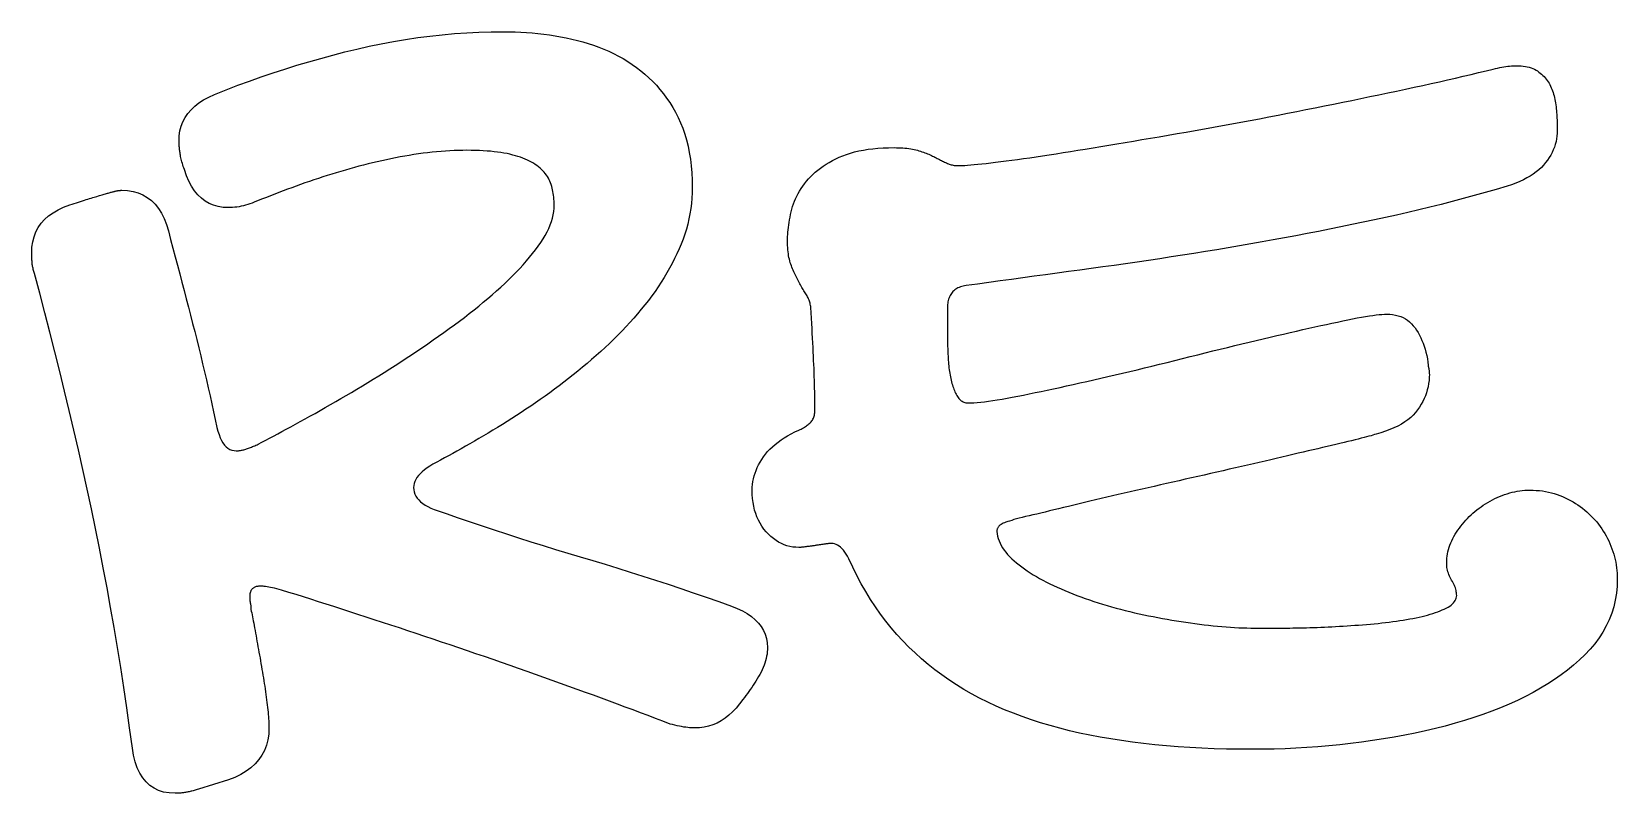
# Model space of a CAD drawing. Header units: millimetres. Extents: x 0 to 54.3, y 0.2 to 27.6.
# Drawn here: x 22.91 to 27.145, y 22.714 to 24.75 of the extents above; entities that cross this region are included whole.
import ezdxf

# ---------------------------------------------------------------- set-up
doc = ezdxf.new("R2010")
doc.units = ezdxf.units.MM

msp = doc.modelspace()

# ---------------------------------------------------------------- linework, layer by layer
for points in [[(23.5043, 24.2937), (23.4984, 24.2914), (23.4925, 24.2893), (23.4866, 24.2875), (23.4808, 24.2858), (23.475, 24.2843), (23.4692, 24.283), (23.4634, 24.2819), (23.4576, 24.281), (23.4519, 24.2803), (23.4462, 24.2798), (23.4405, 24.2795), (23.4349, 24.2794), (23.421, 24.2801), (23.4079, 24.2823), (23.3955, 24.2858), (23.3838, 24.2907), (23.3729, 24.2971), (23.3628, 24.3048), (23.3533, 24.314), (23.3447, 24.3245), (23.3367, 24.3365), (23.3295, 24.3499), (23.3231, 24.3647), (23.3174, 24.3809), (23.3159, 24.3853), (23.3146, 24.3896), (23.3133, 24.3937), (23.3121, 24.3977), (23.311, 24.4016), (23.31, 24.4054), (23.3091, 24.4091), (23.3083, 24.4126), (23.3075, 24.416), (23.3069, 24.4193), (23.3063, 24.4224), (23.3058, 24.4254), (23.3054, 24.4284), (23.305, 24.4313), (23.3046, 24.4341), (23.3043, 24.4369), (23.304, 24.4397), (23.3038, 24.4424), (23.3036, 24.445), (23.3034, 24.4476), (23.3033, 24.4501), (23.3032, 24.4526), (23.3031, 24.4551), (23.3031, 24.4575), (23.3038, 24.4711), (23.3057, 24.4842), (23.309, 24.4967), (23.3136, 24.5085), (23.3195, 24.5198), (23.3267, 24.5305), (23.3352, 24.5406), (23.3451, 24.5501), (23.3562, 24.559), (23.3687, 24.5673), (23.3824, 24.575), (23.3975, 24.5821), (23.4287, 24.5944), (23.46, 24.6063), (23.4914, 24.6177), (23.5229, 24.6288), (23.5545, 24.6395), (23.5862, 24.6498), (23.618, 24.6597), (23.6499, 24.6692), (23.6819, 24.6783), (23.714, 24.687), (23.7462, 24.6953), (23.7785, 24.7032), (23.8109, 24.7106), (23.8433, 24.7173), (23.8758, 24.7235), (23.9083, 24.7289), (23.9409, 24.7337), (23.9735, 24.7379), (24.0061, 24.7415), (24.0389, 24.7444), (24.0716, 24.7466), (24.1044, 24.7482), (24.1373, 24.7492), (24.1702, 24.7495), (24.1856, 24.7494), (24.201, 24.749), (24.2164, 24.7483), (24.2317, 24.7473), (24.2469, 24.7461), (24.2621, 24.7446), (24.2773, 24.7428), (24.2925, 24.7408), (24.3076, 24.7385), (24.3227, 24.7359), (24.3377, 24.733), (24.3527, 24.7299), (24.3676, 24.7264), (24.3822, 24.7226), (24.3965, 24.7183), (24.4106, 24.7137), (24.4244, 24.7086), (24.438, 24.7032), (24.4513, 24.6974), (24.4643, 24.6911), (24.4771, 24.6845), (24.4896, 24.6775), (24.5019, 24.6701), (24.5139, 24.6623), (24.5256, 24.654), (24.5369, 24.6453), (24.5478, 24.6362), (24.5584, 24.6266), (24.5686, 24.6166), (24.5784, 24.6062), (24.5879, 24.5953), (24.597, 24.5839), (24.6057, 24.5721), (24.614, 24.5599), (24.622, 24.5472), (24.6296, 24.5341), (24.6367, 24.5204), (24.6432, 24.5062), (24.6491, 24.4914), (24.6543, 24.4761), (24.659, 24.4602), (24.663, 24.4437), (24.6664, 24.4266), (24.6692, 24.409), (24.6713, 24.3908), (24.6729, 24.3721), (24.6738, 24.3528), (24.6741, 24.3329), (24.6739, 24.3187), (24.6731, 24.3046), (24.6719, 24.2906), (24.6703, 24.2767), (24.6681, 24.2629), (24.6654, 24.2492), (24.6623, 24.2356), (24.6587, 24.2221), (24.6546, 24.2087), (24.65, 24.1954), (24.6449, 24.1822), (24.6394, 24.169), (24.6335, 24.156), (24.6272, 24.1431), (24.6206, 24.1303), (24.6138, 24.1176), (24.6066, 24.105), (24.5991, 24.0925), (24.5913, 24.0801), (24.5832, 24.0678), (24.5748, 24.0555), (24.5661, 24.0434), (24.557, 24.0314), (24.5477, 24.0195), (24.5381, 24.0077), (24.5283, 23.9959), (24.5182, 23.9843), (24.5079, 23.9728), (24.4974, 23.9614), (24.4867, 23.95), (24.4758, 23.9388), (24.4646, 23.9277), (24.4532, 23.9167), (24.4416, 23.9057), (24.4298, 23.8949), (24.4177, 23.8842), (24.4055, 23.8736), (24.3933, 23.8631), (24.381, 23.8528), (24.3687, 23.8426), (24.3563, 23.8326), (24.3438, 23.8227), (24.3313, 23.813), (24.3188, 23.8035), (24.3062, 23.794), (24.2936, 23.7848), (24.2809, 23.7756), (24.2682, 23.7667), (24.2554, 23.7578), (24.2427, 23.7491), (24.23, 23.7406), (24.2173, 23.7321), (24.2047, 23.7238), (24.192, 23.7157), (24.1794, 23.7077), (24.1669, 23.6998), (24.1543, 23.692), (24.1418, 23.6844), (24.1293, 23.677), (24.1168, 23.6696), (24.1044, 23.6624), (24.0923, 23.6554), (24.0803, 23.6485), (24.0685, 23.6418), (24.057, 23.6353), (24.0456, 23.6289), (24.0344, 23.6227), (24.0234, 23.6166), (24.0127, 23.6107), (24.0021, 23.6049), (23.9917, 23.5994), (23.9815, 23.5939), (23.9732, 23.5889), (23.9657, 23.5838), (23.9589, 23.5787), (23.9528, 23.5736), (23.9474, 23.5684), (23.9428, 23.5632), (23.9388, 23.558), (23.9356, 23.5528), (23.9331, 23.5475), (23.9313, 23.5423), (23.9302, 23.537), (23.9299, 23.5316), (23.9302, 23.5255), (23.9314, 23.5196), (23.9333, 23.5139), (23.936, 23.5085), (23.9394, 23.5032), (23.9437, 23.4982), (23.9486, 23.4935), (23.9544, 23.4889), (23.9609, 23.4846), (23.9682, 23.4804), (23.9762, 23.4765), (23.9851, 23.4729), (24.0169, 23.4617), (24.0488, 23.4506), (24.0809, 23.4396), (24.1131, 23.4288), (24.1454, 23.418), (24.1778, 23.4074), (24.2104, 23.397), (24.243, 23.3866), (24.2758, 23.3764), (24.3088, 23.3663), (24.3418, 23.3563), (24.375, 23.3465), (24.4083, 23.3366), (24.4416, 23.3265), (24.475, 23.3162), (24.5085, 23.3057), (24.5421, 23.295), (24.5757, 23.2841), (24.6095, 23.2731), (24.6433, 23.2618), (24.6771, 23.2503), (24.7111, 23.2386), (24.7451, 23.2268), (24.7792, 23.2147), (24.7945, 23.2085), (24.8085, 23.2017), (24.8212, 23.1944), (24.8326, 23.1866), (24.8426, 23.1782), (24.8513, 23.1693), (24.8586, 23.1598), (24.8646, 23.1498), (24.8693, 23.1392), (24.8726, 23.1281), (24.8746, 23.1165), (24.8753, 23.1043), (24.8752, 23.0984), (24.8747, 23.0924), (24.874, 23.0864), (24.873, 23.0805), (24.8718, 23.0745), (24.8702, 23.0685), (24.8683, 23.0625), (24.8662, 23.0564), (24.8638, 23.0504), (24.8611, 23.0443), (24.8581, 23.0383), (24.8548, 23.0322), (24.8514, 23.0262), (24.8479, 23.0202), (24.8443, 23.0143), (24.8407, 23.0086), (24.837, 23.0029), (24.8332, 22.9972), (24.8294, 22.9917), (24.8256, 22.9863), (24.8216, 22.9809), (24.8176, 22.9757), (24.8136, 22.9705), (24.8094, 22.9654), (24.8007, 22.9532), (24.7915, 22.942), (24.7821, 22.9319), (24.7722, 22.9229), (24.7621, 22.9149), (24.7516, 22.908), (24.7407, 22.9022), (24.7295, 22.8974), (24.718, 22.8936), (24.7061, 22.891), (24.6938, 22.8894), (24.6812, 22.8889), (24.6767, 22.8889), (24.672, 22.8892), (24.6671, 22.8895), (24.662, 22.89), (24.6568, 22.8907), (24.6514, 22.8915), (24.6458, 22.8925), (24.6401, 22.8936), (24.6342, 22.8949), (24.6281, 22.8963), (24.6218, 22.8978), (24.6154, 22.8995), (24.596, 22.907), (24.5763, 22.9145), (24.5564, 22.922), (24.5363, 22.9296), (24.516, 22.9373), (24.4954, 22.9449), (24.4746, 22.9527), (24.4535, 22.9605), (24.4322, 22.9683), (24.4107, 22.9762), (24.389, 22.9841), (24.367, 22.9921), (24.3448, 23.0001), (24.3226, 23.0081), (24.3003, 23.0161), (24.2779, 23.0241), (24.2555, 23.032), (24.233, 23.04), (24.2104, 23.0479), (24.1877, 23.0558), (24.165, 23.0637), (24.1422, 23.0716), (24.1193, 23.0795), (24.0963, 23.0874), (24.0734, 23.0952), (24.0505, 23.103), (24.0276, 23.1108), (24.0048, 23.1184), (23.9821, 23.1261), (23.9595, 23.1337), (23.9369, 23.1412), (23.9143, 23.1487), (23.8919, 23.1562), (23.8694, 23.1636), (23.8471, 23.1709), (23.8248, 23.1782), (23.8027, 23.1854), (23.7808, 23.1925), (23.7593, 23.1995), (23.738, 23.2064), (23.7169, 23.2132), (23.6962, 23.2198), (23.6757, 23.2264), (23.6555, 23.2328), (23.6355, 23.2391), (23.6158, 23.2453), (23.5964, 23.2514), (23.5773, 23.2574), (23.5707, 23.2591), (23.5644, 23.2607), (23.5585, 23.2621), (23.553, 23.2634), (23.5478, 23.2645), (23.543, 23.2654), (23.5386, 23.2663), (23.5346, 23.2669), (23.5309, 23.2674), (23.5276, 23.2678), (23.5247, 23.268), (23.5221, 23.2681), (23.5198, 23.2681), (23.5175, 23.2679), (23.5154, 23.2677), (23.5133, 23.2674), (23.5113, 23.267), (23.5094, 23.2666), (23.5076, 23.266), (23.5059, 23.2653), (23.5043, 23.2646), (23.5027, 23.2638), (23.5012, 23.2629), (23.4999, 23.2619), (23.4986, 23.2607), (23.4974, 23.2594), (23.4964, 23.2579), (23.4954, 23.2562), (23.4946, 23.2544), (23.4939, 23.2523), (23.4932, 23.2501), (23.4927, 23.2476), (23.4924, 23.245), (23.4921, 23.2422), (23.4919, 23.2392), (23.4919, 23.2361), (23.4919, 23.2352), (23.4919, 23.2342), (23.492, 23.2332), (23.4921, 23.2322), (23.4922, 23.2311), (23.4923, 23.2301), (23.4925, 23.2289), (23.4926, 23.2278), (23.4929, 23.2265), (23.4931, 23.2253), (23.4933, 23.224), (23.4936, 23.2227), (23.4939, 23.2214), (23.4942, 23.22), (23.4944, 23.2186), (23.4946, 23.2173), (23.4948, 23.2159), (23.495, 23.2145), (23.4951, 23.2131), (23.4952, 23.2116), (23.4953, 23.2102), (23.4954, 23.2087), (23.4954, 23.2073), (23.4954, 23.2058), (23.4963, 23.2012), (23.4973, 23.1964), (23.4983, 23.1914), (23.4993, 23.1861), (23.5003, 23.1806), (23.5014, 23.1749), (23.5026, 23.1689), (23.5037, 23.1627), (23.5049, 23.1562), (23.5062, 23.1495), (23.5075, 23.1426), (23.5088, 23.1355), (23.5101, 23.1282), (23.5114, 23.1208), (23.5128, 23.1135), (23.5141, 23.1061), (23.5154, 23.0986), (23.5168, 23.0912), (23.5181, 23.0837), (23.5195, 23.0761), (23.5208, 23.0685), (23.5221, 23.0609), (23.5235, 23.0532), (23.5248, 23.0455), (23.5261, 23.0379), (23.5274, 23.0302), (23.5286, 23.0227), (23.5298, 23.0152), (23.531, 23.0077), (23.5321, 23.0004), (23.5332, 22.9931), (23.5343, 22.9858), (23.5353, 22.9786), (23.5363, 22.9715), (23.5372, 22.9644), (23.5381, 22.9574), (23.539, 22.9505), (23.5398, 22.9439), (23.5405, 22.9374), (23.5411, 22.9312), (23.5417, 22.9252), (23.5422, 22.9194), (23.5426, 22.9137), (23.5429, 22.9083), (23.5432, 22.9032), (23.5433, 22.8982), (23.5435, 22.8934), (23.5435, 22.8889), (23.5427, 22.8727), (23.5405, 22.8573), (23.5367, 22.8428), (23.5314, 22.8291), (23.5246, 22.8163), (23.5163, 22.8043), (23.5065, 22.7931), (23.4952, 22.7828), (23.4824, 22.7733), (23.4681, 22.7647), (23.4522, 22.7569), (23.4349, 22.75), (23.3548, 22.7251), (23.3518, 22.7242), (23.3489, 22.7233), (23.3461, 22.7225), (23.3433, 22.7218), (23.3405, 22.7211), (23.3378, 22.7204), (23.3352, 22.7197), (23.3326, 22.7191), (23.33, 22.7185), (23.3276, 22.718), (23.3251, 22.7175), (23.3227, 22.717), (23.3203, 22.7166), (23.3179, 22.7162), (23.3155, 22.7159), (23.313, 22.7156), (23.3105, 22.7153), (23.308, 22.715), (23.3055, 22.7148), (23.3029, 22.7147), (23.3003, 22.7145), (23.2977, 22.7144), (23.2951, 22.7144), (23.2924, 22.7144), (23.2767, 22.7152), (23.2621, 22.7177), (23.2486, 22.7219), (23.2363, 22.7278), (23.225, 22.7354), (23.215, 22.7446), (23.2061, 22.7556), (23.1983, 22.7682), (23.1916, 22.7825), (23.1861, 22.7984), (23.1817, 22.8161), (23.1785, 22.8354), (23.1712, 22.8894), (23.1636, 22.9432), (23.1556, 22.9969), (23.1473, 23.0505), (23.1387, 23.1039), (23.1297, 23.1573), (23.1204, 23.2105), (23.1108, 23.2636), (23.1009, 23.3165), (23.0906, 23.3694), (23.0799, 23.4221), (23.069, 23.4746), (23.0577, 23.5272), (23.0462, 23.5796), (23.0344, 23.6321), (23.0224, 23.6846), (23.0101, 23.737), (22.9975, 23.7894), (22.9847, 23.8417), (22.9716, 23.8941), (22.9583, 23.9464), (22.9447, 23.9987), (22.9309, 24.0509), (22.9167, 24.1032), (22.9159, 24.1061), (22.9151, 24.109), (22.9144, 24.1118), (22.9137, 24.1145), (22.9131, 24.1172), (22.9125, 24.1199), (22.912, 24.1224), (22.9116, 24.1249), (22.9112, 24.1274), (22.9109, 24.1298), (22.9107, 24.1321), (22.9105, 24.1343), (22.9104, 24.1365), (22.9102, 24.1387), (22.9101, 24.1408), (22.91, 24.1429), (22.9099, 24.145), (22.9098, 24.147), (22.9098, 24.149), (22.9097, 24.1509), (22.9097, 24.1529), (22.9097, 24.1547), (22.9096, 24.1566), (22.9096, 24.1584), (22.9103, 24.1737), (22.9124, 24.1881), (22.916, 24.2018), (22.9209, 24.2146), (22.9272, 24.2265), (22.935, 24.2376), (22.9442, 24.2479), (22.9547, 24.2573), (22.9667, 24.2659), (22.9801, 24.2736), (22.9949, 24.2805), (23.0111, 24.2866), (23.0173, 24.2886), (23.0232, 24.2906), (23.029, 24.2925), (23.0346, 24.2943), (23.04, 24.296), (23.0452, 24.2977), (23.0502, 24.2993), (23.055, 24.3008), (23.0597, 24.3023), (23.0642, 24.3036), (23.0684, 24.3049), (23.0725, 24.3061), (23.0765, 24.3073), (23.0803, 24.3084), (23.084, 24.3095), (23.0876, 24.3106), (23.091, 24.3116), (23.0944, 24.3126), (23.0976, 24.3135), (23.1006, 24.3145), (23.1036, 24.3153), (23.1064, 24.3162), (23.1091, 24.317), (23.1117, 24.3177), (23.1142, 24.3184), (23.1166, 24.3191), (23.1188, 24.3198), (23.121, 24.3204), (23.1231, 24.321), (23.1251, 24.3215), (23.1269, 24.322), (23.1287, 24.3225), (23.1304, 24.3229), (23.132, 24.3233), (23.1335, 24.3236), (23.1349, 24.324), (23.1362, 24.3242), (23.1375, 24.3245), (23.1388, 24.3247), (23.1401, 24.3249), (23.1414, 24.3251), (23.1427, 24.3253), (23.1439, 24.3254), (23.1451, 24.3255), (23.1464, 24.3256), (23.1476, 24.3257), (23.1488, 24.3257), (23.15, 24.3257), (23.1655, 24.325), (23.1802, 24.3227), (23.1938, 24.3189), (23.2066, 24.3137), (23.2184, 24.3069), (23.2292, 24.2986), (23.2391, 24.2888), (23.2481, 24.2775), (23.2562, 24.2646), (23.2633, 24.2503), (23.2694, 24.2345), (23.2746, 24.2171), (23.2808, 24.194), (23.287, 24.1711), (23.293, 24.1482), (23.2991, 24.1255), (23.305, 24.1029), (23.3109, 24.0805), (23.3167, 24.0581), (23.3225, 24.0359), (23.3282, 24.0138), (23.3339, 23.9918), (23.3394, 23.97), (23.345, 23.9483), (23.3504, 23.9266), (23.3558, 23.905), (23.361, 23.8835), (23.3662, 23.862), (23.3713, 23.8406), (23.3763, 23.8192), (23.3813, 23.7978), (23.3861, 23.7765), (23.3909, 23.7553), (23.3955, 23.7341), (23.4001, 23.713), (23.4046, 23.6919), (23.4071, 23.6819), (23.41, 23.6728), (23.4132, 23.6646), (23.4167, 23.6573), (23.4205, 23.6508), (23.4246, 23.6451), (23.4291, 23.6404), (23.4339, 23.6365), (23.439, 23.6334), (23.4444, 23.6313), (23.4502, 23.63), (23.4562, 23.6296), (23.458, 23.6296), (23.4599, 23.6297), (23.4618, 23.6298), (23.4638, 23.63), (23.4658, 23.6303), (23.4678, 23.6307), (23.4699, 23.6311), (23.4721, 23.6315), (23.4743, 23.6321), (23.4765, 23.6326), (23.4788, 23.6333), (23.4812, 23.634), (23.4836, 23.6348), (23.4861, 23.6356), (23.4886, 23.6365), (23.4913, 23.6375), (23.494, 23.6385), (23.4967, 23.6396), (23.4996, 23.6407), (23.5025, 23.6419), (23.5055, 23.6432), (23.5086, 23.6445), (23.5118, 23.6459), (23.515, 23.6474), (23.5247, 23.6525), (23.5347, 23.6578), (23.545, 23.6634), (23.5557, 23.6691), (23.5667, 23.6751), (23.578, 23.6812), (23.5897, 23.6875), (23.6017, 23.694), (23.614, 23.7008), (23.6267, 23.7077), (23.6397, 23.7148), (23.653, 23.7221), (23.6665, 23.7296), (23.6802, 23.7373), (23.6939, 23.745), (23.7078, 23.7529), (23.7217, 23.7609), (23.7358, 23.7691), (23.7499, 23.7774), (23.7642, 23.7858), (23.7785, 23.7944), (23.793, 23.8031), (23.8075, 23.812), (23.8221, 23.821), (23.8368, 23.8301), (23.8515, 23.8392), (23.8661, 23.8485), (23.8807, 23.8579), (23.8953, 23.8673), (23.9098, 23.8768), (23.9244, 23.8864), (23.9389, 23.8961), (23.9533, 23.9059), (23.9678, 23.9158), (23.9822, 23.9258), (23.9966, 23.9358), (24.0109, 23.9459), (24.0249, 23.956), (24.0387, 23.9661), (24.0522, 23.9762), (24.0655, 23.9862), (24.0785, 23.9963), (24.0913, 24.0064), (24.1039, 24.0165), (24.1161, 24.0266), (24.1282, 24.0367), (24.14, 24.0468), (24.1515, 24.0569), (24.1628, 24.067), (24.1737, 24.077), (24.1842, 24.087), (24.1944, 24.097), (24.2042, 24.107), (24.2136, 24.117), (24.2227, 24.1269), (24.2315, 24.1368), (24.2398, 24.1467), (24.2479, 24.1565), (24.2555, 24.1664), (24.2628, 24.1762), (24.2696, 24.1859), (24.2759, 24.1956), (24.2815, 24.2051), (24.2866, 24.2146), (24.291, 24.2239), (24.2949, 24.2331), (24.2981, 24.2423), (24.3008, 24.2513), (24.3029, 24.2603), (24.3044, 24.2692), (24.3053, 24.2779), (24.3055, 24.2866), (24.3055, 24.2919), (24.3053, 24.2971), (24.3049, 24.3023), (24.3045, 24.3073), (24.3038, 24.3123), (24.3031, 24.3173), (24.3022, 24.3221), (24.3012, 24.3269), (24.3, 24.3316), (24.2987, 24.3363), (24.2973, 24.3408), (24.2958, 24.3453), (24.294, 24.3497), (24.292, 24.354), (24.2898, 24.3582), (24.2873, 24.3623), (24.2847, 24.3663), (24.2817, 24.3702), (24.2786, 24.3741), (24.2752, 24.3778), (24.2716, 24.3814), (24.2677, 24.3849), (24.2636, 24.3883), (24.2593, 24.3916), (24.2547, 24.3948), (24.2498, 24.3979), (24.2447, 24.4008), (24.2394, 24.4037), (24.2338, 24.4064), (24.2279, 24.409), (24.2217, 24.4114), (24.2153, 24.4138), (24.2087, 24.416), (24.2018, 24.4181), (24.1946, 24.42), (24.1871, 24.4219), (24.1794, 24.4236), (24.1713, 24.4251), (24.1629, 24.4266), (24.1542, 24.4278), (24.1451, 24.4289), (24.1357, 24.4299), (24.126, 24.4307), (24.1159, 24.4314), (24.1055, 24.4319), (24.0948, 24.4323), (24.0837, 24.4325), (24.0723, 24.4326), (24.061, 24.4325), (24.0496, 24.4322), (24.0381, 24.4318), (24.0265, 24.4313), (24.0148, 24.4306), (24.0031, 24.4297), (23.9912, 24.4286), (23.9793, 24.4274), (23.9673, 24.4261), (23.9552, 24.4245), (23.943, 24.4228), (23.9307, 24.421), (23.9184, 24.419), (23.9061, 24.4169), (23.8939, 24.4147), (23.8816, 24.4124), (23.8693, 24.41), (23.8571, 24.4074), (23.8448, 24.4048), (23.8326, 24.402), (23.8204, 24.3991), (23.8082, 24.3961), (23.796, 24.393), (23.7839, 24.3898), (23.7717, 24.3865), (23.7596, 24.3832), (23.7475, 24.3797), (23.7354, 24.3762), (23.7233, 24.3726), (23.7113, 24.3689), (23.6993, 24.3652), (23.6873, 24.3613), (23.6754, 24.3574), (23.6634, 24.3535), (23.6515, 24.3494), (23.6396, 24.3453), (23.6278, 24.3412), (23.6161, 24.337), (23.6045, 24.3327), (23.5929, 24.3285), (23.5815, 24.3242), (23.5702, 24.3199), (23.559, 24.3156), (23.5478, 24.3113), (23.5368, 24.3069), (23.5259, 24.3025), (23.515, 24.2981), (23.5043, 24.2937)], [(25.0462, 23.3821), (25.0453, 23.3821), (25.0443, 23.382), (25.0432, 23.382), (25.042, 23.3819), (25.0407, 23.3818), (25.0393, 23.3816), (25.0379, 23.3815), (25.0363, 23.3813), (25.0347, 23.3811), (25.033, 23.3808), (25.0312, 23.3806), (25.0293, 23.3803), (25.0274, 23.38), (25.0254, 23.3797), (25.0234, 23.3794), (25.0214, 23.3791), (25.0194, 23.3788), (25.0173, 23.3785), (25.0152, 23.3782), (25.0131, 23.3779), (25.011, 23.3776), (25.0088, 23.3773), (25.0066, 23.377), (25.0044, 23.3767), (25.0022, 23.3764), (25, 23.3761), (24.9978, 23.3758), (24.9956, 23.3755), (24.9934, 23.3752), (24.9913, 23.3749), (24.9891, 23.3746), (24.987, 23.3743), (24.9849, 23.3741), (24.9828, 23.3738), (24.9807, 23.3735), (24.9786, 23.3732), (24.9765, 23.3729), (24.9746, 23.3726), (24.9727, 23.3724), (24.9709, 23.3722), (24.9691, 23.372), (24.9675, 23.3718), (24.9659, 23.3717), (24.9643, 23.3716), (24.9629, 23.3715), (24.9615, 23.3714), (24.9602, 23.3714), (24.959, 23.3714), (24.9508, 23.3717), (24.9427, 23.3725), (24.9348, 23.374), (24.9271, 23.376), (24.9196, 23.3786), (24.9123, 23.3818), (24.9051, 23.3856), (24.8981, 23.39), (24.8912, 23.3949), (24.8846, 23.4004), (24.8781, 23.4065), (24.8718, 23.4132), (24.8658, 23.4204), (24.8603, 23.4279), (24.8554, 23.4359), (24.851, 23.4442), (24.8471, 23.4529), (24.8437, 23.462), (24.8409, 23.4714), (24.8385, 23.4813), (24.8367, 23.4915), (24.8354, 23.5021), (24.8346, 23.5131), (24.8344, 23.5245), (24.8346, 23.5322), (24.8352, 23.5398), (24.8363, 23.5474), (24.8377, 23.555), (24.8396, 23.5625), (24.8419, 23.5699), (24.8447, 23.5773), (24.8478, 23.5846), (24.8514, 23.5919), (24.8554, 23.5992), (24.8598, 23.6064), (24.8646, 23.6135), (24.8699, 23.6206), (24.8757, 23.6274), (24.8819, 23.634), (24.8886, 23.6404), (24.8957, 23.6467), (24.9034, 23.6527), (24.9115, 23.6585), (24.92, 23.6642), (24.9291, 23.6696), (24.9386, 23.6749), (24.9485, 23.6799), (24.959, 23.6847), (24.9622, 23.6863), (24.9653, 23.6878), (24.9683, 23.6894), (24.9712, 23.691), (24.9739, 23.6926), (24.9766, 23.6943), (24.9791, 23.696), (24.9815, 23.6978), (24.9839, 23.6996), (24.9861, 23.7014), (24.9882, 23.7033), (24.9902, 23.7052), (24.992, 23.7072), (24.9937, 23.7094), (24.9952, 23.7116), (24.9966, 23.714), (24.9978, 23.7166), (24.9988, 23.7192), (24.9997, 23.7221), (25.0004, 23.725), (25.001, 23.7281), (25.0014, 23.7313), (25.0016, 23.7347), (25.0017, 23.7382), (25.0017, 23.7477), (25.0017, 23.7574), (25.0016, 23.7672), (25.0014, 23.777), (25.0013, 23.787), (25.0011, 23.7971), (25.0008, 23.8074), (25.0005, 23.8177), (25.0002, 23.8281), (24.9999, 23.8387), (24.9995, 23.8494), (24.9991, 23.8601), (24.9986, 23.8711), (24.9981, 23.8824), (24.9976, 23.894), (24.997, 23.9059), (24.9964, 23.9182), (24.9957, 23.9307), (24.995, 23.9435), (24.9943, 23.9567), (24.9935, 23.9701), (24.9928, 23.9839), (24.9919, 23.998), (24.991, 24.0124), (24.9907, 24.0153), (24.9902, 24.0182), (24.9897, 24.0212), (24.989, 24.024), (24.9882, 24.0269), (24.9873, 24.0297), (24.9862, 24.0325), (24.9851, 24.0353), (24.9839, 24.0381), (24.9825, 24.0408), (24.981, 24.0435), (24.9795, 24.0462), (24.9778, 24.0489), (24.9762, 24.0517), (24.9745, 24.0545), (24.9727, 24.0574), (24.971, 24.0603), (24.9692, 24.0633), (24.9674, 24.0664), (24.9656, 24.0695), (24.9638, 24.0727), (24.9619, 24.076), (24.96, 24.0793), (24.9581, 24.0827), (24.9562, 24.0861), (24.9543, 24.0896), (24.9525, 24.0932), (24.9507, 24.0968), (24.9489, 24.1005), (24.9472, 24.1043), (24.9455, 24.1081), (24.9439, 24.112), (24.9422, 24.1159), (24.9407, 24.1199), (24.9391, 24.124), (24.9376, 24.1281), (24.9362, 24.1323), (24.9349, 24.1368), (24.9337, 24.1413), (24.9327, 24.1461), (24.9318, 24.151), (24.931, 24.1561), (24.9303, 24.1614), (24.9297, 24.1669), (24.9293, 24.1725), (24.929, 24.1783), (24.9288, 24.1843), (24.9287, 24.1904), (24.9288, 24.1961), (24.929, 24.202), (24.9293, 24.2079), (24.9298, 24.2141), (24.9304, 24.2203), (24.9312, 24.2267), (24.9321, 24.2332), (24.9331, 24.2399), (24.9342, 24.2467), (24.9355, 24.2536), (24.937, 24.2607), (24.9385, 24.2679), (24.9403, 24.2751), (24.9424, 24.2823), (24.9448, 24.2893), (24.9474, 24.2964), (24.9504, 24.3033), (24.9537, 24.3102), (24.9572, 24.3169), (24.9611, 24.3237), (24.9652, 24.3303), (24.9697, 24.3369), (24.9744, 24.3434), (24.9795, 24.3498), (24.9848, 24.3561), (24.9906, 24.3622), (24.9966, 24.3681), (25.003, 24.3739), (25.0098, 24.3795), (25.0169, 24.3849), (25.0243, 24.3902), (25.0321, 24.3953), (25.0402, 24.4002), (25.0487, 24.4049), (25.0575, 24.4095), (25.0667, 24.4139), (25.0763, 24.418), (25.0864, 24.4218), (25.0969, 24.4252), (25.108, 24.4282), (25.1195, 24.4309), (25.1315, 24.4332), (25.144, 24.4352), (25.1569, 24.4368), (25.1704, 24.4381), (25.1843, 24.439), (25.1987, 24.4395), (25.2136, 24.4397), (25.2198, 24.4396), (25.2257, 24.4395), (25.2315, 24.4392), (25.2372, 24.4389), (25.2426, 24.4385), (25.2479, 24.4379), (25.253, 24.4373), (25.2579, 24.4365), (25.2627, 24.4357), (25.2673, 24.4347), (25.2717, 24.4337), (25.2759, 24.4326), (25.28, 24.4314), (25.2841, 24.4301), (25.288, 24.4288), (25.2919, 24.4275), (25.2956, 24.4262), (25.2993, 24.4248), (25.3029, 24.4233), (25.3064, 24.4219), (25.3098, 24.4204), (25.3131, 24.4188), (25.3164, 24.4173), (25.3195, 24.4157), (25.3226, 24.414), (25.3257, 24.4125), (25.3287, 24.4109), (25.3316, 24.4094), (25.3345, 24.408), (25.3374, 24.4065), (25.3401, 24.4051), (25.3429, 24.4038), (25.3456, 24.4025), (25.3482, 24.4012), (25.3508, 24.3999), (25.3534, 24.3987), (25.3559, 24.3976), (25.3584, 24.3966), (25.361, 24.3956), (25.3636, 24.3948), (25.3661, 24.394), (25.3687, 24.3934), (25.3713, 24.3928), (25.374, 24.3924), (25.3766, 24.3921), (25.3792, 24.3918), (25.3819, 24.3917), (25.3845, 24.3916), (25.3897, 24.3917), (25.3956, 24.3919), (25.4023, 24.3923), (25.4099, 24.3928), (25.4182, 24.3935), (25.4273, 24.3943), (25.4372, 24.3952), (25.4478, 24.3964), (25.4593, 24.3976), (25.4716, 24.399), (25.4846, 24.4006), (25.4985, 24.4023), (25.513, 24.4041), (25.5279, 24.4061), (25.5434, 24.4082), (25.5593, 24.4104), (25.5757, 24.4127), (25.5926, 24.4152), (25.61, 24.4178), (25.6279, 24.4205), (25.6462, 24.4233), (25.665, 24.4263), (25.6844, 24.4294), (25.7041, 24.4326), (25.7243, 24.4359), (25.7449, 24.4392), (25.7658, 24.4427), (25.787, 24.4462), (25.8086, 24.4498), (25.8306, 24.4535), (25.8528, 24.4572), (25.8755, 24.4611), (25.8984, 24.4649), (25.9218, 24.4689), (25.9454, 24.473), (25.9694, 24.4771), (25.9937, 24.4813), (26.0179, 24.4855), (26.0423, 24.4898), (26.0667, 24.4942), (26.0911, 24.4986), (26.1157, 24.5031), (26.1402, 24.5077), (26.1649, 24.5123), (26.1896, 24.517), (26.2144, 24.5217), (26.2392, 24.5265), (26.2641, 24.5314), (26.289, 24.5363), (26.3138, 24.5412), (26.3384, 24.5461), (26.363, 24.5511), (26.3875, 24.556), (26.4119, 24.561), (26.4362, 24.566), (26.4604, 24.571), (26.4845, 24.576), (26.5084, 24.581), (26.5323, 24.586), (26.5561, 24.591), (26.5797, 24.5961), (26.6029, 24.6011), (26.6257, 24.6061), (26.6481, 24.611), (26.6702, 24.6159), (26.6919, 24.6209), (26.7132, 24.6257), (26.7342, 24.6306), (26.7548, 24.6354), (26.775, 24.6402), (26.7948, 24.645), (26.8143, 24.6498), (26.8202, 24.6512), (26.8259, 24.6525), (26.8315, 24.6537), (26.837, 24.6547), (26.8424, 24.6557), (26.8477, 24.6565), (26.8528, 24.6571), (26.8578, 24.6577), (26.8627, 24.6581), (26.8675, 24.6584), (26.8721, 24.6586), (26.8766, 24.6587), (26.8827, 24.6586), (26.8887, 24.6582), (26.8944, 24.6576), (26.8999, 24.6568), (26.9051, 24.6558), (26.9102, 24.6545), (26.9151, 24.6529), (26.9197, 24.6512), (26.9242, 24.6492), (26.9284, 24.6469), (26.9324, 24.6445), (26.9363, 24.6418), (26.9399, 24.6389), (26.9434, 24.6359), (26.9467, 24.6328), (26.9498, 24.6296), (26.9528, 24.6263), (26.9556, 24.6229), (26.9583, 24.6193), (26.9608, 24.6157), (26.9631, 24.6119), (26.9653, 24.608), (26.9673, 24.604), (26.9692, 24.5999), (26.9709, 24.5957), (26.9725, 24.5915), (26.974, 24.5871), (26.9754, 24.5826), (26.9767, 24.5781), (26.9779, 24.5734), (26.9789, 24.5687), (26.9799, 24.5639), (26.9807, 24.559), (26.9814, 24.5541), (26.982, 24.549), (26.9825, 24.5438), (26.983, 24.5387), (26.9834, 24.5336), (26.9837, 24.5285), (26.984, 24.5236), (26.9843, 24.5187), (26.9846, 24.5138), (26.9848, 24.509), (26.9849, 24.5043), (26.9851, 24.4996), (26.9851, 24.495), (26.9852, 24.4905), (26.9852, 24.486), (26.985, 24.4783), (26.9844, 24.4707), (26.9833, 24.4632), (26.9818, 24.4558), (26.9798, 24.4485), (26.9774, 24.4412), (26.9746, 24.4341), (26.9714, 24.427), (26.9677, 24.42), (26.9636, 24.4132), (26.959, 24.4063), (26.9541, 24.3996), (26.9486, 24.3931), (26.9426, 24.3867), (26.936, 24.3807), (26.9288, 24.3748), (26.9211, 24.3692), (26.9129, 24.3638), (26.9041, 24.3586), (26.8947, 24.3537), (26.8848, 24.349), (26.8743, 24.3446), (26.8633, 24.3404), (26.8517, 24.3364), (26.8223, 24.3279), (26.7928, 24.3196), (26.7634, 24.3114), (26.7339, 24.3035), (26.7043, 24.2957), (26.6747, 24.2881), (26.6451, 24.2807), (26.6155, 24.2735), (26.5858, 24.2665), (26.556, 24.2596), (26.5263, 24.253), (26.4965, 24.2465), (26.4666, 24.2402), (26.4367, 24.2339), (26.4068, 24.2278), (26.3769, 24.2218), (26.3469, 24.2158), (26.3169, 24.21), (26.2868, 24.2043), (26.2567, 24.1986), (26.2266, 24.1931), (26.1964, 24.1876), (26.1662, 24.1823), (26.1359, 24.1771), (26.1056, 24.1719), (26.0753, 24.1668), (26.045, 24.1619), (26.0146, 24.157), (25.9843, 24.1522), (25.9539, 24.1475), (25.9234, 24.1428), (25.893, 24.1383), (25.8625, 24.1338), (25.832, 24.1295), (25.8015, 24.1252), (25.7709, 24.121), (25.7404, 24.1168), (25.7098, 24.1127), (25.6793, 24.1085), (25.6488, 24.1044), (25.6184, 24.1002), (25.588, 24.096), (25.5576, 24.0919), (25.5272, 24.0877), (25.4968, 24.0836), (25.4665, 24.0794), (25.4362, 24.0753), (25.4059, 24.0711), (25.4018, 24.0704), (25.3979, 24.0696), (25.3942, 24.0686), (25.3907, 24.0675), (25.3873, 24.0661), (25.3841, 24.0647), (25.3811, 24.063), (25.3782, 24.0612), (25.3755, 24.0593), (25.373, 24.0571), (25.3707, 24.0549), (25.3685, 24.0524), (25.3665, 24.0498), (25.3647, 24.0471), (25.3631, 24.0442), (25.3616, 24.0412), (25.3603, 24.0381), (25.3592, 24.0348), (25.3582, 24.0314), (25.3574, 24.0279), (25.3568, 24.0242), (25.3564, 24.0204), (25.3561, 24.0165), (25.3561, 24.0124), (25.3561, 23.9394), (25.3561, 23.9343), (25.3561, 23.9292), (25.3562, 23.9241), (25.3562, 23.919), (25.3564, 23.9138), (25.3565, 23.9086), (25.3567, 23.9034), (25.3568, 23.8982), (25.3571, 23.893), (25.3573, 23.8877), (25.3575, 23.8824), (25.3578, 23.877), (25.3582, 23.8717), (25.3585, 23.8665), (25.359, 23.8614), (25.3595, 23.8563), (25.3601, 23.8513), (25.3607, 23.8463), (25.3614, 23.8415), (25.3622, 23.8367), (25.363, 23.832), (25.3639, 23.8273), (25.3648, 23.8228), (25.3658, 23.8183), (25.3669, 23.8139), (25.368, 23.8097), (25.3692, 23.8055), (25.3705, 23.8016), (25.3718, 23.7977), (25.3732, 23.794), (25.3746, 23.7905), (25.3761, 23.787), (25.3777, 23.7837), (25.3793, 23.7806), (25.381, 23.7776), (25.3828, 23.7747), (25.3846, 23.772), (25.3865, 23.7695), (25.3885, 23.7673), (25.3907, 23.7653), (25.3929, 23.7635), (25.3952, 23.762), (25.3976, 23.7607), (25.4002, 23.7596), (25.4028, 23.7588), (25.4055, 23.7582), (25.4083, 23.7579), (25.4112, 23.7578), (25.4187, 23.7579), (25.4268, 23.7582), (25.4356, 23.7589), (25.445, 23.7597), (25.455, 23.7608), (25.4658, 23.7622), (25.4772, 23.7638), (25.4892, 23.7657), (25.5019, 23.7678), (25.5152, 23.7701), (25.5292, 23.7727), (25.5439, 23.7756), (25.559, 23.7786), (25.5745, 23.7817), (25.5903, 23.785), (25.6064, 23.7883), (25.6228, 23.7918), (25.6396, 23.7954), (25.6567, 23.7991), (25.6741, 23.8029), (25.6918, 23.8068), (25.7098, 23.8108), (25.7282, 23.8149), (25.7469, 23.8192), (25.7658, 23.8235), (25.7849, 23.8279), (25.8041, 23.8324), (25.8234, 23.837), (25.8429, 23.8416), (25.8626, 23.8463), (25.8824, 23.8511), (25.9024, 23.856), (25.9225, 23.8609), (25.9427, 23.8659), (25.9631, 23.871), (25.9837, 23.8762), (26.0042, 23.8813), (26.0246, 23.8864), (26.0447, 23.8914), (26.0647, 23.8963), (26.0845, 23.9012), (26.1041, 23.906), (26.1235, 23.9107), (26.1427, 23.9153), (26.1618, 23.9199), (26.1807, 23.9244), (26.1993, 23.9288), (26.2178, 23.9331), (26.236, 23.9374), (26.2539, 23.9415), (26.2713, 23.9455), (26.2884, 23.9495), (26.3052, 23.9533), (26.3215, 23.9569), (26.3375, 23.9605), (26.3531, 23.964), (26.3684, 23.9674), (26.3833, 23.9706), (26.3978, 23.9737), (26.4119, 23.9768), (26.4255, 23.9796), (26.4384, 23.9822), (26.4506, 23.9845), (26.4621, 23.9866), (26.473, 23.9885), (26.4831, 23.9901), (26.4926, 23.9915), (26.5013, 23.9926), (26.5094, 23.9934), (26.5167, 23.9941), (26.5234, 23.9944), (26.5294, 23.9946), (26.5376, 23.9943), (26.5454, 23.9935), (26.5528, 23.9923), (26.56, 23.9905), (26.5668, 23.9882), (26.5733, 23.9854), (26.5794, 23.9821), (26.5852, 23.9783), (26.5907, 23.974), (26.5958, 23.9692), (26.6006, 23.9639), (26.6051, 23.9581), (26.6093, 23.9518), (26.6132, 23.9454), (26.6169, 23.9386), (26.6204, 23.9316), (26.6237, 23.9244), (26.6267, 23.9169), (26.6294, 23.9091), (26.632, 23.9011), (26.6343, 23.8928), (26.6364, 23.8842), (26.6382, 23.8754), (26.6398, 23.8664), (26.6398, 23.8649), (26.6398, 23.8634), (26.6399, 23.862), (26.64, 23.8606), (26.6401, 23.8593), (26.6402, 23.8579), (26.6404, 23.8566), (26.6406, 23.8553), (26.6408, 23.854), (26.641, 23.8528), (26.6413, 23.8515), (26.6416, 23.8503), (26.6419, 23.8491), (26.6421, 23.8479), (26.6424, 23.8467), (26.6426, 23.8454), (26.6428, 23.8441), (26.6429, 23.8428), (26.6431, 23.8414), (26.6432, 23.84), (26.6432, 23.8387), (26.6433, 23.8372), (26.6433, 23.8358), (26.6434, 23.8343), (26.6431, 23.8258), (26.6425, 23.8173), (26.6414, 23.809), (26.6399, 23.8008), (26.638, 23.7927), (26.6356, 23.7847), (26.6328, 23.7768), (26.6295, 23.769), (26.6258, 23.7614), (26.6217, 23.7538), (26.6172, 23.7464), (26.6122, 23.7391), (26.6067, 23.7319), (26.6005, 23.7251), (26.5936, 23.7186), (26.586, 23.7124), (26.5777, 23.7066), (26.5688, 23.701), (26.5592, 23.6957), (26.5489, 23.6908), (26.5379, 23.6861), (26.5263, 23.6818), (26.5139, 23.6778), (26.5009, 23.6741), (26.4971, 23.6728), (26.4926, 23.6715), (26.4876, 23.67), (26.4819, 23.6684), (26.4757, 23.6667), (26.4689, 23.6649), (26.4615, 23.663), (26.4534, 23.661), (26.4448, 23.6589), (26.4356, 23.6566), (26.4258, 23.6543), (26.4155, 23.6518), (26.4046, 23.6493), (26.3934, 23.6466), (26.382, 23.6439), (26.3702, 23.6411), (26.358, 23.6383), (26.3456, 23.6353), (26.3328, 23.6323), (26.3197, 23.6293), (26.3063, 23.6261), (26.2926, 23.6229), (26.2785, 23.6196), (26.2641, 23.6162), (26.2495, 23.6128), (26.2346, 23.6093), (26.2196, 23.6058), (26.2044, 23.6023), (26.1889, 23.5987), (26.1733, 23.5951), (26.1575, 23.5914), (26.1415, 23.5877), (26.1252, 23.584), (26.1088, 23.5802), (26.0922, 23.5764), (26.0754, 23.5726), (26.0585, 23.5687), (26.0416, 23.5649), (26.0249, 23.5611), (26.0081, 23.5572), (25.9914, 23.5534), (25.9748, 23.5497), (25.9582, 23.5459), (25.9416, 23.5421), (25.9251, 23.5384), (25.9087, 23.5346), (25.8923, 23.5309), (25.876, 23.5272), (25.8597, 23.5235), (25.8437, 23.5198), (25.8278, 23.5162), (25.8122, 23.5125), (25.7967, 23.5089), (25.7814, 23.5054), (25.7663, 23.5018), (25.7513, 23.4983), (25.7366, 23.4948), (25.722, 23.4913), (25.7076, 23.4879), (25.6935, 23.4844), (25.6796, 23.4811), (25.6661, 23.4778), (25.6531, 23.4747), (25.6405, 23.4717), (25.6284, 23.4688), (25.6167, 23.466), (25.6054, 23.4633), (25.5945, 23.4607), (25.5841, 23.4582), (25.5741, 23.4559), (25.5646, 23.4536), (25.5555, 23.4515), (25.5477, 23.4495), (25.5405, 23.4475), (25.5338, 23.4456), (25.5277, 23.4438), (25.5221, 23.442), (25.517, 23.4404), (25.5124, 23.4388), (25.5084, 23.4373), (25.5049, 23.4358), (25.5019, 23.4344), (25.4995, 23.4331), (25.4976, 23.4319), (25.496, 23.4307), (25.4946, 23.4294), (25.4933, 23.4281), (25.4922, 23.4268), (25.4911, 23.4254), (25.4903, 23.4239), (25.4895, 23.4224), (25.4889, 23.4208), (25.4884, 23.4192), (25.4881, 23.4176), (25.4879, 23.4159), (25.4878, 23.4141), (25.4886, 23.4076), (25.4899, 23.4012), (25.4916, 23.3949), (25.4938, 23.3886), (25.4965, 23.3824), (25.4996, 23.3763), (25.5032, 23.3702), (25.5072, 23.3643), (25.5117, 23.3584), (25.5166, 23.3525), (25.522, 23.3468), (25.5279, 23.3411), (25.5341, 23.3355), (25.5406, 23.33), (25.5473, 23.3245), (25.5544, 23.3192), (25.5617, 23.3138), (25.5693, 23.3086), (25.5771, 23.3035), (25.5852, 23.2984), (25.5936, 23.2934), (25.6023, 23.2884), (25.6112, 23.2836), (25.6205, 23.2788), (25.6299, 23.2741), (25.6395, 23.2694), (25.6494, 23.2649), (25.6594, 23.2604), (25.6697, 23.256), (25.6801, 23.2516), (25.6907, 23.2474), (25.7016, 23.2432), (25.7126, 23.2391), (25.7238, 23.235), (25.7352, 23.2311), (25.7469, 23.2272), (25.7586, 23.2234), (25.7705, 23.2197), (25.7824, 23.2161), (25.7944, 23.2126), (25.8064, 23.2093), (25.8185, 23.206), (25.8307, 23.2029), (25.843, 23.1999), (25.8554, 23.1969), (25.8678, 23.1941), (25.8803, 23.1915), (25.8929, 23.1889), (25.9055, 23.1864), (25.918, 23.184), (25.9305, 23.1817), (25.943, 23.1795), (25.9555, 23.1773), (25.9679, 23.1753), (25.9802, 23.1733), (25.9926, 23.1715), (26.0049, 23.1697), (26.0171, 23.168), (26.0294, 23.1664), (26.0415, 23.1648), (26.0536, 23.1634), (26.0656, 23.1621), (26.0774, 23.1609), (26.089, 23.1599), (26.1005, 23.159), (26.1119, 23.1582), (26.1231, 23.1575), (26.1341, 23.1569), (26.145, 23.1565), (26.1558, 23.1562), (26.1664, 23.156), (26.1769, 23.1559), (26.1815, 23.1559), (26.1864, 23.1559), (26.1917, 23.1559), (26.1972, 23.1559), (26.2031, 23.1559), (26.2094, 23.1559), (26.2159, 23.1559), (26.2228, 23.1559), (26.2299, 23.1559), (26.2375, 23.1559), (26.2453, 23.1559), (26.2534, 23.1559), (26.2618, 23.156), (26.2703, 23.156), (26.279, 23.1561), (26.2878, 23.1562), (26.2967, 23.1564), (26.3057, 23.1566), (26.3149, 23.1568), (26.3243, 23.1571), (26.3337, 23.1574), (26.3433, 23.1578), (26.3531, 23.1582), (26.3629, 23.1586), (26.3729, 23.1591), (26.3829, 23.1596), (26.393, 23.1601), (26.4031, 23.1607), (26.4133, 23.1613), (26.4235, 23.1619), (26.4337, 23.1626), (26.444, 23.1634), (26.4544, 23.1641), (26.4648, 23.1649), (26.4753, 23.1657), (26.4858, 23.1666), (26.4962, 23.1675), (26.5065, 23.1685), (26.5166, 23.1696), (26.5265, 23.1707), (26.5363, 23.1718), (26.5459, 23.1731), (26.5553, 23.1744), (26.5645, 23.1757), (26.5736, 23.1771), (26.5825, 23.1786), (26.5912, 23.1802), (26.5997, 23.1818), (26.6081, 23.1834), (26.6162, 23.1852), (26.624, 23.187), (26.6316, 23.1889), (26.6389, 23.1908), (26.646, 23.1929), (26.6529, 23.195), (26.6595, 23.1972), (26.6658, 23.1994), (26.6719, 23.2018), (26.6778, 23.2042), (26.6834, 23.2067), (26.6887, 23.2092), (26.6935, 23.2119), (26.6978, 23.2146), (26.7017, 23.2175), (26.7052, 23.2204), (26.7081, 23.2234), (26.7106, 23.2265), (26.7127, 23.2296), (26.7143, 23.2329), (26.7154, 23.2362), (26.7161, 23.2397), (26.7164, 23.2432), (26.7163, 23.2465), (26.716, 23.2498), (26.7155, 23.2531), (26.7149, 23.2564), (26.714, 23.2598), (26.713, 23.2632), (26.7118, 23.2666), (26.7104, 23.2701), (26.7089, 23.2736), (26.7071, 23.2771), (26.7051, 23.2806), (26.703, 23.2841), (26.7009, 23.2877), (26.6989, 23.2914), (26.6972, 23.295), (26.6956, 23.2988), (26.6942, 23.3026), (26.693, 23.3064), (26.692, 23.3103), (26.6911, 23.3142), (26.6905, 23.3182), (26.69, 23.3222), (26.6897, 23.3263), (26.6897, 23.3304), (26.6898, 23.3364), (26.6902, 23.3423), (26.6909, 23.3482), (26.6918, 23.3541), (26.6931, 23.3599), (26.6946, 23.3658), (26.6963, 23.3717), (26.6984, 23.3775), (26.7007, 23.3833), (26.7033, 23.3892), (26.7061, 23.395), (26.7092, 23.4008), (26.7126, 23.4065), (26.7161, 23.4121), (26.7198, 23.4177), (26.7236, 23.4231), (26.7276, 23.4285), (26.7317, 23.4337), (26.736, 23.4388), (26.7405, 23.4439), (26.7451, 23.4488), (26.7499, 23.4537), (26.7549, 23.4584), (26.76, 23.4631), (26.7652, 23.4676), (26.7706, 23.472), (26.7761, 23.4762), (26.7817, 23.4803), (26.7875, 23.4842), (26.7934, 23.488), (26.7994, 23.4916), (26.8055, 23.4951), (26.8117, 23.4985), (26.8181, 23.5017), (26.8246, 23.5047), (26.8312, 23.5076), (26.8379, 23.5103), (26.8446, 23.5128), (26.8513, 23.515), (26.858, 23.517), (26.8647, 23.5187), (26.8715, 23.5203), (26.8782, 23.5216), (26.885, 23.5226), (26.8918, 23.5234), (26.8986, 23.524), (26.9054, 23.5244), (26.9122, 23.5245), (26.9208, 23.5244), (26.9292, 23.5239), (26.9375, 23.5232), (26.9457, 23.5222), (26.9537, 23.5209), (26.9616, 23.5194), (26.9694, 23.5175), (26.9771, 23.5154), (26.9847, 23.513), (26.9921, 23.5103), (26.9994, 23.5073), (27.0066, 23.504), (27.0136, 23.5005), (27.0205, 23.4969), (27.0272, 23.493), (27.0338, 23.489), (27.0402, 23.4848), (27.0464, 23.4804), (27.0525, 23.4759), (27.0584, 23.4712), (27.0642, 23.4663), (27.0698, 23.4612), (27.0752, 23.456), (27.0805, 23.4506), (27.0856, 23.4451), (27.0905, 23.4394), (27.0952, 23.4335), (27.0997, 23.4276), (27.104, 23.4215), (27.1081, 23.4152), (27.112, 23.4089), (27.1157, 23.4023), (27.1192, 23.3957), (27.1225, 23.3889), (27.1256, 23.382), (27.1286, 23.3749), (27.1313, 23.3678), (27.1337, 23.3606), (27.136, 23.3535), (27.1379, 23.3463), (27.1397, 23.339), (27.1412, 23.3318), (27.1425, 23.3245), (27.1436, 23.3172), (27.1444, 23.3098), (27.145, 23.3025), (27.1453, 23.2951), (27.1455, 23.2877), (27.1449, 23.2683), (27.1431, 23.2494), (27.1401, 23.2309), (27.1359, 23.2129), (27.1305, 23.1953), (27.1239, 23.1782), (27.1161, 23.1615), (27.1071, 23.1453), (27.0969, 23.1295), (27.0855, 23.1141), (27.0729, 23.0992), (27.0591, 23.0847), (27.0444, 23.0707), (27.0289, 23.057), (27.0127, 23.0438), (26.9957, 23.031), (26.978, 23.0186), (26.9596, 23.0066), (26.9405, 22.995), (26.9206, 22.9838), (26.9, 22.973), (26.8787, 22.9627), (26.8567, 22.9527), (26.8339, 22.9432), (26.8105, 22.934), (26.7866, 22.9253), (26.7622, 22.9169), (26.7373, 22.9089), (26.712, 22.9014), (26.6861, 22.8942), (26.6597, 22.8874), (26.6329, 22.881), (26.6055, 22.8751), (26.5777, 22.8695), (26.5493, 22.8643), (26.5205, 22.8595), (26.4914, 22.8551), (26.4623, 22.851), (26.4331, 22.8474), (26.404, 22.8441), (26.3748, 22.8413), (26.3456, 22.8388), (26.3163, 22.8367), (26.2871, 22.835), (26.2578, 22.8336), (26.2285, 22.8327), (26.1991, 22.8321), (26.1697, 22.8319), (26.1356, 22.8321), (26.1019, 22.8327), (26.0687, 22.8336), (26.036, 22.835), (26.0038, 22.8367), (25.9721, 22.8388), (25.9409, 22.8413), (25.9102, 22.8441), (25.88, 22.8474), (25.8502, 22.851), (25.821, 22.8551), (25.7923, 22.8595), (25.764, 22.8643), (25.7363, 22.8696), (25.709, 22.8753), (25.6823, 22.8815), (25.656, 22.8882), (25.6302, 22.8953), (25.605, 22.9029), (25.5802, 22.9109), (25.5559, 22.9194), (25.5321, 22.9284), (25.5088, 22.9378), (25.486, 22.9476), (25.4637, 22.958), (25.442, 22.9688), (25.4207, 22.9802), (25.4, 22.992), (25.3798, 23.0044), (25.3601, 23.0173), (25.3409, 23.0307), (25.3222, 23.0446), (25.3041, 23.059), (25.2865, 23.0739), (25.2694, 23.0893), (25.2528, 23.1052), (25.2367, 23.1217), (25.2211, 23.1387), (25.206, 23.1563), (25.1915, 23.1745), (25.1774, 23.1933), (25.1638, 23.2127), (25.1506, 23.2326), (25.138, 23.2532), (25.1259, 23.2743), (25.1143, 23.296), (25.1032, 23.3183), (25.0925, 23.3411), (25.0889, 23.3477), (25.0853, 23.3536), (25.0816, 23.359), (25.0779, 23.3639), (25.0741, 23.3681), (25.0703, 23.3718), (25.0664, 23.375), (25.0625, 23.3775), (25.0585, 23.3795), (25.0545, 23.3809), (25.0504, 23.3818), (25.0462, 23.3821)]]:
    msp.add_lwpolyline(points, close=True)

doc.saveas('drawing.dxf')
